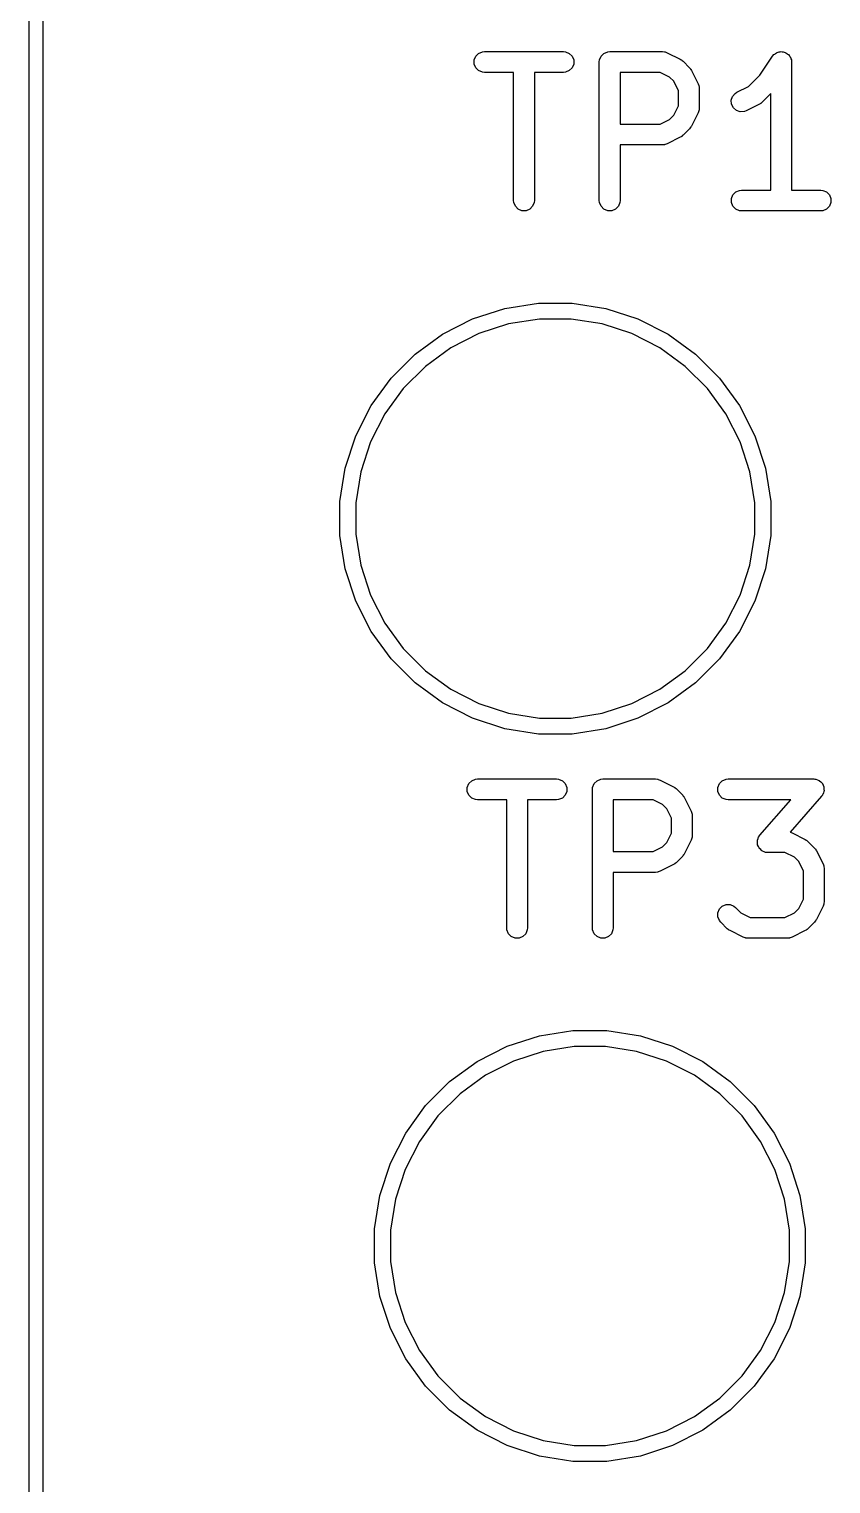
# Model space of a CAD drawing. Header units: millimetres. Extents: x 4 to 152, y 19 to 149.
# Drawn here: x 54.45 to 60.24, y 30.28 to 40.78 of the extents above; entities that cross this region are included whole.
import ezdxf

# ---------------------------------------------------------------- set-up
doc = ezdxf.new("R2010")
doc.units = ezdxf.units.MM
doc.layers.add('F.Silkscreen', color=41, linetype='CONTINUOUS', true_color=0xf2eda1)

msp = doc.modelspace()

# ---------------------------------------------------------------- linework, layer by layer
at = {"layer": 'F.Silkscreen', "linetype": 'CONTINUOUS'}
for p, q in [((54.45, 26.05), (54.45, 48.95)), ((54.55, 49), (54.55, 26)), ((57.664536, 40.559813), (57.675735, 40.586849)), ((57.664536, 40.530549), (57.664536, 40.559813)), ((57.675735, 40.503513), (57.664536, 40.530549)), ((57.675735, 40.586849), (57.696427, 40.607541)), ((57.696427, 40.607541), (57.723463, 40.61874)), ((57.723463, 40.61874), (57.738095, 40.620181)), ((57.738095, 40.620181), (58.309523, 40.620181)), ((58.309523, 40.620181), (58.324155, 40.61874)), ((58.324155, 40.61874), (58.351191, 40.607541)), ((58.351191, 40.607541), (58.371883, 40.586849)), ((58.371883, 40.586849), (58.383082, 40.559813)), ((58.383082, 40.530549), (58.371883, 40.503513)), ((58.383082, 40.559813), (58.383082, 40.530549)), ((58.567857, 40.545181), (58.569298, 40.559813)), ((58.567857, 39.545181), (58.567857, 40.545181)), ((58.569298, 40.559813), (58.580497, 40.586849)), ((58.580497, 40.586849), (58.601189, 40.607541)), ((58.601189, 40.607541), (58.628225, 40.61874)), ((58.628225, 40.61874), (58.642857, 40.620181)), ((58.642857, 40.620181), (59.023809, 40.620181)), ((59.023809, 40.620181), (59.038441, 40.61874)), ((59.038441, 40.61874), (59.04093, 40.617709)), ((59.04093, 40.617709), (59.043618, 40.617518)), ((59.043618, 40.617518), (59.05735, 40.612263)), ((59.05735, 40.612263), (59.152588, 40.564644)), ((59.152588, 40.564644), (59.158887, 40.56068)), ((59.158887, 40.56068), (59.160715, 40.559922)), ((59.160715, 40.559922), (59.162771, 40.558234)), ((59.162771, 40.558234), (59.165031, 40.556812)), ((59.165031, 40.556812), (59.16633, 40.555314)), ((59.16633, 40.555314), (59.17208, 40.550595)), ((59.17208, 40.550595), (59.219699, 40.502976)), ((59.727428, 40.450104), (59.818548, 40.586784)), ((59.818548, 40.586784), (59.818582, 40.586827)), ((59.818582, 40.586827), (59.818592, 40.586849)), ((59.818592, 40.586849), (59.818643, 40.586901)), ((59.818643, 40.586901), (59.827864, 40.598159)), ((59.827864, 40.598159), (59.834033, 40.602291)), ((59.834033, 40.602291), (59.839284, 40.607541)), ((59.839284, 40.607541), (59.846073, 40.610354)), ((59.846073, 40.610354), (59.852179, 40.614442)), ((59.852179, 40.614442), (59.859459, 40.615899)), ((59.859459, 40.615899), (59.86632, 40.61874)), ((59.86632, 40.61874), (59.873668, 40.61874)), ((59.873668, 40.61874), (59.880873, 40.620181)), ((59.880873, 40.620181), (59.888157, 40.61874)), ((59.888157, 40.61874), (59.895584, 40.61874)), ((59.895584, 40.61874), (59.902372, 40.615928)), ((59.902372, 40.615928), (59.909581, 40.614502)), ((59.909581, 40.614502), (59.91576, 40.610383)), ((59.91576, 40.610383), (59.92262, 40.607541)), ((59.92262, 40.607541), (59.927813, 40.602348)), ((59.927813, 40.602348), (59.93393, 40.59827)), ((59.93393, 40.59827), (59.938063, 40.592098)), ((59.938063, 40.592098), (59.943312, 40.586849)), ((59.943312, 40.586849), (59.946123, 40.580062)), ((59.946123, 40.580062), (59.950213, 40.573955)), ((59.950213, 40.573955), (59.951669, 40.566674)), ((59.951669, 40.566674), (59.954511, 40.559813)), ((59.954511, 40.559813), (59.955936, 40.545337)), ((59.955936, 40.545337), (59.955952, 40.54526)), ((59.955952, 40.54526), (59.955946, 40.545234)), ((59.955946, 40.545234), (59.955952, 40.545181)), ((59.955952, 40.545181), (59.955952, 39.620181)), ((57.696427, 40.482821), (57.675735, 40.503513)), ((57.723463, 40.471622), (57.696427, 40.482821)), ((57.738095, 40.470181), (57.723463, 40.471622)), ((57.948809, 40.470181), (57.738095, 40.470181)), ((57.948809, 39.545181), (57.948809, 40.470181)), ((58.309523, 40.470181), (58.098809, 40.470181)), ((58.098809, 40.470181), (58.098809, 39.545181)), ((58.324155, 40.471622), (58.309523, 40.470181)), ((58.351191, 40.482821), (58.324155, 40.471622)), ((58.371883, 40.503513), (58.351191, 40.482821)), ((59.006104, 40.470181), (58.717857, 40.470181)), ((58.717857, 40.470181), (58.717857, 40.096372)), ((59.07462, 40.435923), (59.006104, 40.470181)), ((59.105027, 40.405516), (59.07462, 40.435923)), ((59.219699, 40.502976), (59.224417, 40.497227)), ((59.224417, 40.497227), (59.225916, 40.495927)), ((59.225916, 40.495927), (59.227337, 40.493668)), ((59.227337, 40.493668), (59.229026, 40.491611)), ((59.229026, 40.491611), (59.229783, 40.489784)), ((59.229783, 40.489784), (59.233748, 40.483484)), ((59.233748, 40.483484), (59.281367, 40.388246)), ((59.646049, 40.368725), (59.727428, 40.450104)), ((59.139285, 40.337), (59.105027, 40.405516)), ((59.139285, 40.229553), (59.139285, 40.337)), ((59.281367, 40.388246), (59.286622, 40.374515)), ((59.286622, 40.374515), (59.286813, 40.371826)), ((59.286813, 40.371826), (59.287844, 40.369337)), ((59.287844, 40.369337), (59.289285, 40.354705)), ((59.289285, 40.354705), (59.289285, 40.211848)), ((59.549254, 40.318717), (59.561697, 40.326549)), ((59.561697, 40.326549), (59.646049, 40.368725)), ((59.105027, 40.161037), (59.139285, 40.229553)), ((59.520827, 40.268848), (59.530081, 40.296609)), ((59.522901, 40.239658), (59.520827, 40.268848)), ((59.535988, 40.213483), (59.522901, 40.239658)), ((59.530081, 40.296609), (59.549254, 40.318717)), ((59.724017, 40.240004), (59.628779, 40.192385)), ((59.730316, 40.243969), (59.724017, 40.240004)), ((59.732144, 40.244726), (59.730316, 40.243969)), ((59.7342, 40.246415), (59.732144, 40.244726)), ((59.73646, 40.247836), (59.7342, 40.246415)), ((59.737759, 40.249335), (59.73646, 40.247836)), ((59.743509, 40.254053), (59.737759, 40.249335)), ((59.805952, 40.316496), (59.743509, 40.254053)), ((59.805952, 39.620181), (59.805952, 40.316496)), ((59.006104, 40.096372), (59.07462, 40.13063)), ((59.07462, 40.13063), (59.105027, 40.161037)), ((59.281367, 40.178307), (59.233748, 40.083069)), ((59.286622, 40.192038), (59.281367, 40.178307)), ((59.286813, 40.194728), (59.286622, 40.192038)), ((59.287844, 40.197216), (59.286813, 40.194728)), ((59.289285, 40.211848), (59.287844, 40.197216)), ((59.558096, 40.19431), (59.535988, 40.213483)), ((59.585857, 40.185056), (59.558096, 40.19431)), ((59.615047, 40.18713), (59.585857, 40.185056)), ((59.628779, 40.192385), (59.615047, 40.18713)), ((58.717857, 40.096372), (59.006104, 40.096372)), ((59.158887, 40.005874), (59.152588, 40.001909)), ((59.160715, 40.006631), (59.158887, 40.005874)), ((59.162771, 40.00832), (59.160715, 40.006631)), ((59.165031, 40.009741), (59.162771, 40.00832)), ((59.16633, 40.01124), (59.165031, 40.009741)), ((59.17208, 40.015958), (59.16633, 40.01124)), ((59.219699, 40.063577), (59.17208, 40.015958)), ((59.224417, 40.069327), (59.219699, 40.063577)), ((59.225916, 40.070626), (59.224417, 40.069327)), ((59.227337, 40.072886), (59.225916, 40.070626)), ((59.229026, 40.074942), (59.227337, 40.072886)), ((59.229783, 40.07677), (59.229026, 40.074942)), ((59.233748, 40.083069), (59.229783, 40.07677)), ((59.023809, 39.946372), (58.717857, 39.946372)), ((58.717857, 39.946372), (58.717857, 39.545181)), ((59.038441, 39.947813), (59.023809, 39.946372)), ((59.04093, 39.948845), (59.038441, 39.947813)), ((59.043618, 39.949035), (59.04093, 39.948845)), ((59.05735, 39.95429), (59.043618, 39.949035)), ((59.152588, 40.001909), (59.05735, 39.95429)), ((59.521679, 39.559813), (59.532878, 39.586849)), ((59.532878, 39.586849), (59.55357, 39.607541)), ((59.55357, 39.607541), (59.580606, 39.61874)), ((59.580606, 39.61874), (59.595238, 39.620181)), ((59.595238, 39.620181), (59.805952, 39.620181)), ((59.955952, 39.620181), (60.166666, 39.620181)), ((60.166666, 39.620181), (60.181298, 39.61874)), ((60.181298, 39.61874), (60.208334, 39.607541)), ((60.208334, 39.607541), (60.229026, 39.586849)), ((60.229026, 39.586849), (60.240225, 39.559813)), ((57.95025, 39.530549), (57.948809, 39.545181)), ((57.961449, 39.503513), (57.95025, 39.530549)), ((57.982141, 39.482821), (57.961449, 39.503513)), ((58.009177, 39.471622), (57.982141, 39.482821)), ((58.065477, 39.482821), (58.038441, 39.471622)), ((58.086169, 39.503513), (58.065477, 39.482821)), ((58.097368, 39.530549), (58.086169, 39.503513)), ((58.098809, 39.545181), (58.097368, 39.530549)), ((58.569298, 39.530549), (58.567857, 39.545181)), ((58.580497, 39.503513), (58.569298, 39.530549)), ((58.601189, 39.482821), (58.580497, 39.503513)), ((58.628225, 39.471622), (58.601189, 39.482821)), ((58.684525, 39.482821), (58.657489, 39.471622)), ((58.705217, 39.503513), (58.684525, 39.482821)), ((58.716416, 39.530549), (58.705217, 39.503513)), ((58.717857, 39.545181), (58.716416, 39.530549)), ((59.521679, 39.530549), (59.521679, 39.559813)), ((59.532878, 39.503513), (59.521679, 39.530549)), ((59.55357, 39.482821), (59.532878, 39.503513)), ((59.580606, 39.471622), (59.55357, 39.482821)), ((60.208334, 39.482821), (60.181298, 39.471622)), ((60.229026, 39.503513), (60.208334, 39.482821)), ((60.240225, 39.530549), (60.229026, 39.503513)), ((60.240225, 39.559813), (60.240225, 39.530549)), ((58.038441, 39.471622), (58.009177, 39.471622)), ((58.657489, 39.471622), (58.628225, 39.471622)), ((59.595238, 39.470181), (59.580606, 39.471622)), ((60.166666, 39.470181), (59.595238, 39.470181)), ((60.181298, 39.471622), (60.166666, 39.470181)), ((57.653014, 38.691252), (57.885825, 38.766897)), ((57.885825, 38.766897), (58.127604, 38.805191)), ((58.127604, 38.805191), (58.372396, 38.805191)), ((58.372396, 38.805191), (58.614175, 38.766897)), ((58.614175, 38.766897), (58.846986, 38.691252)), ((57.434902, 38.580119), (57.653014, 38.691252)), ((57.912799, 38.654543), (57.697232, 38.584501)), ((58.13667, 38.69), (57.912799, 38.654543)), ((58.36333, 38.69), (58.13667, 38.69)), ((58.587201, 38.654543), (58.36333, 38.69)), ((58.802768, 38.584501), (58.587201, 38.654543)), ((58.846986, 38.691252), (59.065098, 38.580119)), ((57.236861, 38.436233), (57.434902, 38.580119)), ((57.697232, 38.584501), (57.495275, 38.481599)), ((59.004725, 38.481599), (58.802768, 38.584501)), ((59.065098, 38.580119), (59.263139, 38.436233)), ((57.063767, 38.263139), (57.236861, 38.436233)), ((57.495275, 38.481599), (57.311903, 38.348371)), ((59.188097, 38.348371), (59.004725, 38.481599)), ((59.263139, 38.436233), (59.436233, 38.263139)), ((57.311903, 38.348371), (57.151629, 38.188097)), ((59.348371, 38.188097), (59.188097, 38.348371)), ((56.919881, 38.065098), (57.063767, 38.263139)), ((59.436233, 38.263139), (59.580119, 38.065098)), ((57.151629, 38.188097), (57.018401, 38.004725)), ((59.481599, 38.004725), (59.348371, 38.188097)), ((56.808748, 37.846986), (56.919881, 38.065098)), ((59.580119, 38.065098), (59.691252, 37.846986)), ((57.018401, 38.004725), (56.915499, 37.802768)), ((59.584501, 37.802768), (59.481599, 38.004725)), ((56.733103, 37.614175), (56.808748, 37.846986)), ((56.915499, 37.802768), (56.845457, 37.587201)), ((59.654543, 37.587201), (59.584501, 37.802768)), ((59.691252, 37.846986), (59.766897, 37.614175)), ((56.694809, 37.372396), (56.733103, 37.614175)), ((59.766897, 37.614175), (59.805191, 37.372396)), ((56.845457, 37.587201), (56.81, 37.36333)), ((59.69, 37.36333), (59.654543, 37.587201)), ((56.694809, 37.36333), (56.694809, 37.372396)), ((56.694809, 37.127604), (56.694809, 37.36333)), ((56.81, 37.36333), (56.81, 37.13667)), ((59.69, 37.13667), (59.69, 37.36333)), ((59.805191, 37.372396), (59.805191, 37.127604)), ((56.733103, 36.885825), (56.694809, 37.127604)), ((56.81, 37.13667), (56.845457, 36.912799)), ((59.654543, 36.912799), (59.69, 37.13667)), ((59.805191, 37.127604), (59.766897, 36.885825)), ((56.808748, 36.653014), (56.733103, 36.885825)), ((56.845457, 36.912799), (56.915499, 36.697232)), ((59.584501, 36.697232), (59.654543, 36.912799)), ((59.766897, 36.885825), (59.691252, 36.653014)), ((56.919881, 36.434902), (56.808748, 36.653014)), ((56.915499, 36.697232), (57.018401, 36.495275)), ((59.481599, 36.495275), (59.584501, 36.697232)), ((59.691252, 36.653014), (59.580119, 36.434902)), ((57.018401, 36.495275), (57.151629, 36.311903)), ((59.348371, 36.311903), (59.481599, 36.495275)), ((57.063767, 36.236861), (56.919881, 36.434902)), ((59.580119, 36.434902), (59.436233, 36.236861)), ((57.236861, 36.063767), (57.063767, 36.236861)), ((57.151629, 36.311903), (57.311903, 36.151629)), ((59.188097, 36.151629), (59.348371, 36.311903)), ((59.436233, 36.236861), (59.263139, 36.063767)), ((57.311903, 36.151629), (57.495275, 36.018401)), ((59.004725, 36.018401), (59.188097, 36.151629)), ((57.434902, 35.919881), (57.236861, 36.063767)), ((57.495275, 36.018401), (57.697232, 35.915499)), ((58.802768, 35.915499), (59.004725, 36.018401)), ((59.263139, 36.063767), (59.065098, 35.919881)), ((57.653014, 35.808748), (57.434902, 35.919881)), ((57.697232, 35.915499), (57.912799, 35.845457)), ((58.587201, 35.845457), (58.802768, 35.915499)), ((59.065098, 35.919881), (58.846986, 35.808748)), ((57.885825, 35.733103), (57.653014, 35.808748)), ((57.912799, 35.845457), (58.13667, 35.81)), ((58.13667, 35.81), (58.36333, 35.81)), ((58.36333, 35.81), (58.587201, 35.845457)), ((58.846986, 35.808748), (58.614175, 35.733103)), ((58.127604, 35.694809), (57.885825, 35.733103)), ((58.614175, 35.733103), (58.372396, 35.694809)), ((58.372396, 35.694809), (58.127604, 35.694809)), ((57.614536, 35.309813), (57.625735, 35.336849)), ((57.614536, 35.280549), (57.614536, 35.309813)), ((57.625735, 35.253513), (57.614536, 35.280549)), ((57.625735, 35.336849), (57.646427, 35.357541)), ((57.646427, 35.357541), (57.673463, 35.36874)), ((57.673463, 35.36874), (57.688095, 35.370181)), ((57.688095, 35.370181), (58.259523, 35.370181)), ((58.259523, 35.370181), (58.274155, 35.36874)), ((58.274155, 35.36874), (58.301191, 35.357541)), ((58.301191, 35.357541), (58.321883, 35.336849)), ((58.321883, 35.336849), (58.333082, 35.309813)), ((58.333082, 35.280549), (58.321883, 35.253513)), ((58.333082, 35.309813), (58.333082, 35.280549)), ((58.517857, 35.295181), (58.519298, 35.309813)), ((58.517857, 34.295181), (58.517857, 35.295181)), ((58.519298, 35.309813), (58.530497, 35.336849)), ((58.530497, 35.336849), (58.551189, 35.357541)), ((58.551189, 35.357541), (58.578225, 35.36874)), ((58.578225, 35.36874), (58.592857, 35.370181)), ((58.592857, 35.370181), (58.973809, 35.370181)), ((58.973809, 35.370181), (58.988441, 35.36874)), ((58.988441, 35.36874), (58.99093, 35.367709)), ((58.99093, 35.367709), (58.993618, 35.367518)), ((58.993618, 35.367518), (59.00735, 35.362263)), ((59.00735, 35.362263), (59.102588, 35.314644)), ((59.102588, 35.314644), (59.108887, 35.31068)), ((59.108887, 35.31068), (59.110715, 35.309922)), ((59.110715, 35.309922), (59.112771, 35.308234)), ((59.112771, 35.308234), (59.115031, 35.306812)), ((59.115031, 35.306812), (59.11633, 35.305314)), ((59.11633, 35.305314), (59.12208, 35.300595)), ((59.12208, 35.300595), (59.169699, 35.252976)), ((59.42406, 35.309813), (59.435259, 35.336849)), ((59.42406, 35.280549), (59.42406, 35.309813)), ((59.435259, 35.253513), (59.42406, 35.280549)), ((59.435259, 35.336849), (59.455951, 35.357541)), ((59.455951, 35.357541), (59.482987, 35.36874)), ((59.482987, 35.36874), (59.497619, 35.370181)), ((59.497619, 35.370181), (60.116666, 35.370181)), ((60.116666, 35.370181), (60.124404, 35.369419)), ((60.124404, 35.369419), (60.126372, 35.36955)), ((60.126372, 35.36955), (60.127727, 35.369092)), ((60.127727, 35.369092), (60.131298, 35.36874)), ((60.131298, 35.36874), (60.142555, 35.364077)), ((60.142555, 35.364077), (60.154093, 35.360175)), ((60.154093, 35.360175), (60.155997, 35.35851)), ((60.155997, 35.35851), (60.158334, 35.357541)), ((60.158334, 35.357541), (60.166944, 35.348931)), ((60.166944, 35.348931), (60.176117, 35.340905)), ((60.176117, 35.340905), (60.177239, 35.338636)), ((60.177239, 35.338636), (60.179026, 35.336849)), ((60.179026, 35.336849), (60.183686, 35.325599)), ((60.183686, 35.325599), (60.189089, 35.314673)), ((60.190225, 35.280549), (60.185561, 35.269292)), ((60.189089, 35.314673), (60.189257, 35.31215)), ((60.189257, 35.31215), (60.190225, 35.309813)), ((60.190225, 35.309813), (60.190225, 35.297629)), ((60.190225, 35.297629), (60.191035, 35.285475)), ((60.191035, 35.285475), (60.190225, 35.28308)), ((60.190225, 35.28308), (60.190225, 35.280549)), ((57.646427, 35.232821), (57.625735, 35.253513)), ((57.673463, 35.221622), (57.646427, 35.232821)), ((57.688095, 35.220181), (57.673463, 35.221622)), ((57.898809, 35.220181), (57.688095, 35.220181)), ((57.898809, 34.295181), (57.898809, 35.220181)), ((58.259523, 35.220181), (58.048809, 35.220181)), ((58.048809, 35.220181), (58.048809, 34.295181)), ((58.274155, 35.221622), (58.259523, 35.220181)), ((58.301191, 35.232821), (58.274155, 35.221622)), ((58.321883, 35.253513), (58.301191, 35.232821)), ((58.956104, 35.220181), (58.667857, 35.220181)), ((58.667857, 35.220181), (58.667857, 34.846372)), ((59.02462, 35.185923), (58.956104, 35.220181)), ((59.055027, 35.155516), (59.02462, 35.185923)), ((59.169699, 35.252976), (59.174417, 35.247227)), ((59.174417, 35.247227), (59.175916, 35.245927)), ((59.175916, 35.245927), (59.177337, 35.243668)), ((59.177337, 35.243668), (59.179026, 35.241611)), ((59.179026, 35.241611), (59.179783, 35.239784)), ((59.179783, 35.239784), (59.183748, 35.233484)), ((59.183748, 35.233484), (59.231367, 35.138246)), ((59.455951, 35.232821), (59.435259, 35.253513)), ((59.482987, 35.221622), (59.455951, 35.232821)), ((59.497619, 35.220181), (59.482987, 35.221622)), ((59.951384, 35.220181), (59.497619, 35.220181)), ((59.72689, 34.963617), (59.951384, 35.220181)), ((60.173109, 35.245793), (59.946213, 34.986484)), ((60.17763, 35.252118), (60.173109, 35.245793)), ((60.179026, 35.253513), (60.17763, 35.252118)), ((60.179574, 35.254837), (60.179026, 35.253513)), ((60.18166, 35.257754), (60.179574, 35.254837)), ((60.185561, 35.269292), (60.18166, 35.257754)), ((59.089285, 35.087), (59.055027, 35.155516)), ((59.089285, 34.979553), (59.089285, 35.087)), ((59.231367, 35.138246), (59.236622, 35.124515)), ((59.236622, 35.124515), (59.236813, 35.121826)), ((59.236813, 35.121826), (59.237844, 35.119337)), ((59.237844, 35.119337), (59.239285, 35.104705)), ((59.239285, 35.104705), (59.239285, 34.961848)), ((59.055027, 34.911037), (59.089285, 34.979553)), ((59.946213, 34.986484), (59.959731, 34.981311)), ((59.959731, 34.981311), (60.054969, 34.933692)), ((58.956104, 34.846372), (59.02462, 34.88063)), ((59.02462, 34.88063), (59.055027, 34.911037)), ((59.231367, 34.928307), (59.183748, 34.833069)), ((59.236622, 34.942038), (59.231367, 34.928307)), ((59.236813, 34.944728), (59.236622, 34.942038)), ((59.237844, 34.947216), (59.236813, 34.944728)), ((59.239285, 34.961848), (59.237844, 34.947216)), ((59.708964, 34.923935), (59.709774, 34.926331)), ((59.709774, 34.911782), (59.708964, 34.923935)), ((59.709774, 34.928861), (59.714437, 34.940119)), ((59.709774, 34.926331), (59.709774, 34.928861)), ((59.709774, 34.899597), (59.709774, 34.911782)), ((59.710741, 34.897261), (59.709774, 34.899597)), ((59.71091, 34.894737), (59.710741, 34.897261)), ((59.716312, 34.883812), (59.71091, 34.894737)), ((59.714437, 34.940119), (59.718339, 34.951656)), ((59.720973, 34.872561), (59.716312, 34.883812)), ((59.718339, 34.951656), (59.720424, 34.954574)), ((59.720424, 34.954574), (59.720973, 34.955897)), ((59.720973, 34.955897), (59.722368, 34.957293)), ((59.722759, 34.870775), (59.720973, 34.872561)), ((59.722368, 34.957293), (59.72689, 34.963617)), ((59.723882, 34.868505), (59.722759, 34.870775)), ((59.733054, 34.86048), (59.723882, 34.868505)), ((59.741665, 34.851869), (59.733054, 34.86048)), ((60.054969, 34.933692), (60.061268, 34.929728)), ((60.061268, 34.929728), (60.063096, 34.92897)), ((60.063096, 34.92897), (60.065152, 34.927282)), ((60.065152, 34.927282), (60.067412, 34.92586)), ((60.067412, 34.92586), (60.068711, 34.924362)), ((60.068711, 34.924362), (60.074461, 34.919643)), ((60.074461, 34.919643), (60.12208, 34.872024)), ((60.12208, 34.872024), (60.126798, 34.866275)), ((60.126798, 34.866275), (60.128297, 34.864975)), ((60.128297, 34.864975), (60.129718, 34.862716)), ((60.129718, 34.862716), (60.131407, 34.860659)), ((60.131407, 34.860659), (60.132164, 34.858832)), ((58.667857, 34.846372), (58.956104, 34.846372)), ((59.108887, 34.755874), (59.102588, 34.751909)), ((59.110715, 34.756631), (59.108887, 34.755874)), ((59.112771, 34.75832), (59.110715, 34.756631)), ((59.115031, 34.759741), (59.112771, 34.75832)), ((59.11633, 34.76124), (59.115031, 34.759741)), ((59.12208, 34.765958), (59.11633, 34.76124)), ((59.169699, 34.813577), (59.12208, 34.765958)), ((59.174417, 34.819327), (59.169699, 34.813577)), ((59.175916, 34.820626), (59.174417, 34.819327)), ((59.177337, 34.822886), (59.175916, 34.820626)), ((59.179026, 34.824942), (59.177337, 34.822886)), ((59.179783, 34.82677), (59.179026, 34.824942)), ((59.183748, 34.833069), (59.179783, 34.82677)), ((59.744001, 34.850901), (59.741665, 34.851869)), ((59.745906, 34.849235), (59.744001, 34.850901)), ((59.757443, 34.845334), (59.745906, 34.849235)), ((59.768701, 34.84067), (59.757443, 34.845334)), ((59.772271, 34.840319), (59.768701, 34.84067)), ((59.773627, 34.83986), (59.772271, 34.840319)), ((59.775594, 34.839992), (59.773627, 34.83986)), ((59.783333, 34.839229), (59.775594, 34.839992)), ((59.908485, 34.839229), (59.783333, 34.839229)), ((59.977001, 34.804971), (59.908485, 34.839229)), ((60.007408, 34.774564), (59.977001, 34.804971)), ((60.041666, 34.706048), (60.007408, 34.774564)), ((60.132164, 34.858832), (60.136129, 34.852532)), ((60.136129, 34.852532), (60.183748, 34.757294)), ((60.183748, 34.757294), (60.189003, 34.743563)), ((58.973809, 34.696372), (58.667857, 34.696372)), ((58.667857, 34.696372), (58.667857, 34.295181)), ((58.988441, 34.697813), (58.973809, 34.696372)), ((58.99093, 34.698845), (58.988441, 34.697813)), ((58.993618, 34.699035), (58.99093, 34.698845)), ((59.00735, 34.70429), (58.993618, 34.699035)), ((59.102588, 34.751909), (59.00735, 34.70429)), ((60.041666, 34.503363), (60.041666, 34.706048)), ((60.189003, 34.743563), (60.189194, 34.740874)), ((60.189194, 34.740874), (60.190225, 34.738385)), ((60.190225, 34.738385), (60.191666, 34.723753)), ((60.191666, 34.723753), (60.191666, 34.485658)), ((59.435259, 34.432088), (59.455952, 34.452781)), ((59.455952, 34.452781), (59.482988, 34.463979)), ((59.482988, 34.463979), (59.512251, 34.463979)), ((59.512251, 34.463979), (59.539287, 34.45278)), ((59.539287, 34.45278), (59.550653, 34.443452)), ((59.550653, 34.443452), (59.589665, 34.404439)), ((60.007407, 34.434847), (60.041666, 34.503363)), ((60.183748, 34.452117), (60.136129, 34.356879)), ((60.189003, 34.465848), (60.183748, 34.452117)), ((60.189194, 34.468538), (60.189003, 34.465848)), ((60.190225, 34.471026), (60.189194, 34.468538)), ((60.191666, 34.485658), (60.190225, 34.471026)), ((59.42406, 34.405052), (59.435259, 34.432088)), ((59.42406, 34.375789), (59.42406, 34.405052)), ((59.435258, 34.348753), (59.42406, 34.375789)), ((59.444585, 34.337388), (59.435258, 34.348753)), ((59.492204, 34.289768), (59.444585, 34.337388)), ((59.589665, 34.404439), (59.658181, 34.370181)), ((59.658181, 34.370181), (59.908485, 34.370181)), ((59.908485, 34.370181), (59.977, 34.404439)), ((59.977, 34.404439), (60.007407, 34.434847)), ((60.12208, 34.337387), (60.074462, 34.289768)), ((60.126798, 34.343137), (60.12208, 34.337387)), ((60.128297, 34.344436), (60.126798, 34.343137)), ((60.129718, 34.346695), (60.128297, 34.344436)), ((60.131408, 34.348753), (60.129718, 34.346695)), ((60.132165, 34.350583), (60.131408, 34.348753)), ((60.136129, 34.356879), (60.132165, 34.350583)), ((57.90025, 34.280549), (57.898809, 34.295181)), ((57.911449, 34.253513), (57.90025, 34.280549)), ((57.932141, 34.232821), (57.911449, 34.253513)), ((57.959177, 34.221622), (57.932141, 34.232821)), ((58.015477, 34.232821), (57.988441, 34.221622)), ((58.036169, 34.253513), (58.015477, 34.232821)), ((58.047368, 34.280549), (58.036169, 34.253513)), ((58.048809, 34.295181), (58.047368, 34.280549)), ((58.519298, 34.280549), (58.517857, 34.295181)), ((58.530497, 34.253513), (58.519298, 34.280549)), ((58.551189, 34.232821), (58.530497, 34.253513)), ((58.578225, 34.221622), (58.551189, 34.232821)), ((58.634525, 34.232821), (58.607489, 34.221622)), ((58.655217, 34.253513), (58.634525, 34.232821)), ((58.666416, 34.280549), (58.655217, 34.253513)), ((58.667857, 34.295181), (58.666416, 34.280549)), ((59.497953, 34.28505), (59.492204, 34.289768)), ((59.499254, 34.28355), (59.497953, 34.28505)), ((59.501513, 34.282128), (59.499254, 34.28355)), ((59.50357, 34.28044), (59.501513, 34.282128)), ((59.505397, 34.279683), (59.50357, 34.28044)), ((59.511697, 34.275718), (59.505397, 34.279683)), ((59.606935, 34.228099), (59.511697, 34.275718)), ((60.054969, 34.275718), (59.959731, 34.228099)), ((60.061268, 34.279683), (60.054969, 34.275718)), ((60.063096, 34.28044), (60.061268, 34.279683)), ((60.065152, 34.282128), (60.063096, 34.28044)), ((60.067412, 34.28355), (60.065152, 34.282128)), ((60.068712, 34.28505), (60.067412, 34.28355)), ((60.074462, 34.289768), (60.068712, 34.28505)), ((57.988441, 34.221622), (57.959177, 34.221622)), ((58.607489, 34.221622), (58.578225, 34.221622)), ((59.620666, 34.222844), (59.606935, 34.228099)), ((59.623355, 34.222653), (59.620666, 34.222844)), ((59.625844, 34.221622), (59.623355, 34.222653)), ((59.640476, 34.220181), (59.625844, 34.221622)), ((59.92619, 34.220181), (59.640476, 34.220181)), ((59.940822, 34.221622), (59.92619, 34.220181)), ((59.943311, 34.222654), (59.940822, 34.221622)), ((59.945999, 34.222844), (59.943311, 34.222654)), ((59.959731, 34.228099), (59.945999, 34.222844)), ((57.903014, 33.441252), (58.135825, 33.516897)), ((58.135825, 33.516897), (58.377604, 33.555191)), ((58.377604, 33.555191), (58.622396, 33.555191)), ((58.622396, 33.555191), (58.864175, 33.516897)), ((58.864175, 33.516897), (59.096986, 33.441252)), ((57.684902, 33.330119), (57.903014, 33.441252)), ((58.162799, 33.404543), (57.947232, 33.334501)), ((58.38667, 33.44), (58.162799, 33.404543)), ((58.61333, 33.44), (58.38667, 33.44)), ((58.837201, 33.404543), (58.61333, 33.44)), ((59.052768, 33.334501), (58.837201, 33.404543)), ((59.096986, 33.441252), (59.315098, 33.330119)), ((57.486861, 33.186233), (57.684902, 33.330119)), ((57.947232, 33.334501), (57.745275, 33.231599)), ((59.254725, 33.231599), (59.052768, 33.334501)), ((59.315098, 33.330119), (59.513139, 33.186233)), ((57.313767, 33.013139), (57.486861, 33.186233)), ((57.745275, 33.231599), (57.561903, 33.098371)), ((59.438097, 33.098371), (59.254725, 33.231599)), ((59.513139, 33.186233), (59.686233, 33.013139)), ((57.561903, 33.098371), (57.401629, 32.938097)), ((59.598371, 32.938097), (59.438097, 33.098371)), ((57.169881, 32.815098), (57.313767, 33.013139)), ((59.686233, 33.013139), (59.830119, 32.815098)), ((57.401629, 32.938097), (57.268401, 32.754725)), ((59.731599, 32.754725), (59.598371, 32.938097)), ((57.058748, 32.596986), (57.169881, 32.815098)), ((59.830119, 32.815098), (59.941252, 32.596986)), ((57.268401, 32.754725), (57.165499, 32.552768)), ((59.834501, 32.552768), (59.731599, 32.754725)), ((56.983103, 32.364175), (57.058748, 32.596986)), ((57.165499, 32.552768), (57.095457, 32.337201)), ((59.904543, 32.337201), (59.834501, 32.552768)), ((59.941252, 32.596986), (60.016897, 32.364175)), ((56.944809, 32.122396), (56.983103, 32.364175)), ((60.016897, 32.364175), (60.055191, 32.122396)), ((57.095457, 32.337201), (57.06, 32.11333)), ((59.94, 32.11333), (59.904543, 32.337201)), ((56.944809, 32.11333), (56.944809, 32.122396)), ((56.944809, 31.877604), (56.944809, 32.11333)), ((57.06, 32.11333), (57.06, 31.88667)), ((59.94, 31.88667), (59.94, 32.11333)), ((60.055191, 32.122396), (60.055191, 31.877604)), ((56.983103, 31.635825), (56.944809, 31.877604)), ((57.06, 31.88667), (57.095457, 31.662799)), ((59.904543, 31.662799), (59.94, 31.88667)), ((60.055191, 31.877604), (60.016897, 31.635825)), ((57.058748, 31.403014), (56.983103, 31.635825)), ((57.095457, 31.662799), (57.165499, 31.447232)), ((59.834501, 31.447232), (59.904543, 31.662799)), ((60.016897, 31.635825), (59.941252, 31.403014)), ((57.169881, 31.184902), (57.058748, 31.403014)), ((57.165499, 31.447232), (57.268401, 31.245275)), ((59.731599, 31.245275), (59.834501, 31.447232)), ((59.941252, 31.403014), (59.830119, 31.184902)), ((57.268401, 31.245275), (57.401629, 31.061903)), ((59.598371, 31.061903), (59.731599, 31.245275)), ((57.313767, 30.986861), (57.169881, 31.184902)), ((59.830119, 31.184902), (59.686233, 30.986861)), ((57.486861, 30.813767), (57.313767, 30.986861)), ((57.401629, 31.061903), (57.561903, 30.901629)), ((59.438097, 30.901629), (59.598371, 31.061903)), ((59.686233, 30.986861), (59.513139, 30.813767)), ((57.561903, 30.901629), (57.745275, 30.768401)), ((59.254725, 30.768401), (59.438097, 30.901629)), ((57.684902, 30.669881), (57.486861, 30.813767)), ((57.745275, 30.768401), (57.947232, 30.665499)), ((59.052768, 30.665499), (59.254725, 30.768401)), ((59.513139, 30.813767), (59.315098, 30.669881)), ((57.903014, 30.558748), (57.684902, 30.669881)), ((57.947232, 30.665499), (58.162799, 30.595457)), ((58.837201, 30.595457), (59.052768, 30.665499)), ((59.315098, 30.669881), (59.096986, 30.558748)), ((58.135825, 30.483103), (57.903014, 30.558748)), ((58.162799, 30.595457), (58.38667, 30.56)), ((58.38667, 30.56), (58.61333, 30.56)), ((58.61333, 30.56), (58.837201, 30.595457)), ((59.096986, 30.558748), (58.864175, 30.483103)), ((58.377604, 30.444809), (58.135825, 30.483103)), ((58.864175, 30.483103), (58.622396, 30.444809)), ((58.622396, 30.444809), (58.377604, 30.444809))]:
    msp.add_line(p, q, dxfattribs=at)

doc.saveas('drawing.dxf')
